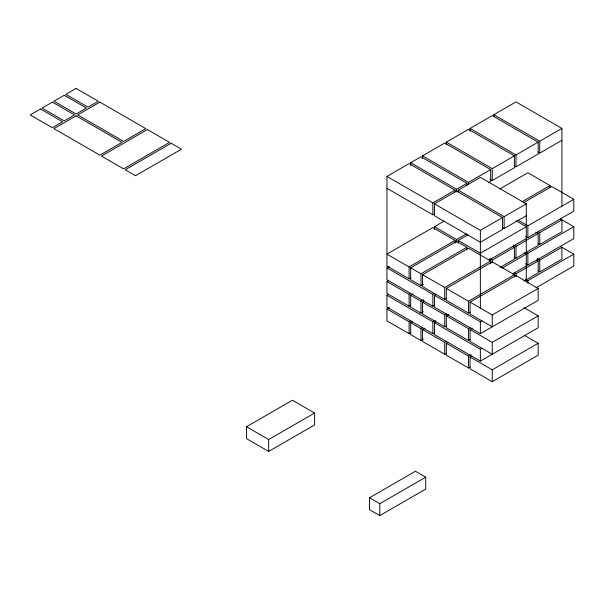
<?xml version="1.0" encoding="UTF-8"?>
<svg xmlns="http://www.w3.org/2000/svg" width="604" height="604" viewBox="0 0 604 604"><rect width="100%" height="100%" fill="white"/><g stroke="black" fill="none" stroke-linecap="round" stroke-linejoin="round"><path stroke-width="0.91" d="M410.712 277.893L409.097 278.822L386.93 266.024L386.93 176.421L409.097 163.616L455.023 190.132L455.023 191.959M410.682 165.443L410.682 162.703L420.98 156.761L466.9 183.276L466.9 186.017M422.558 158.588L422.558 155.847L444.733 143.042L490.659 169.558L490.659 181.449L488.281 182.816M446.318 144.877L446.318 142.129L468.485 129.332L514.412 155.847L514.412 167.731L492.245 180.536L489.821 179.139M470.071 131.159L470.071 128.418L492.245 115.613L538.164 142.129L538.164 154.02L515.997 166.817L514.381 165.889M493.823 116.527L493.823 114.7L515.997 101.902L561.924 128.418L561.924 206.138M386.93 176.421L432.857 202.936L455.023 190.132M410.682 162.703L456.609 189.218L466.9 183.276M422.558 155.847L468.485 182.363L490.659 169.558M446.318 142.129L492.245 168.644L514.412 155.847M470.071 128.418L515.997 154.934L538.164 142.129M493.823 114.7L539.75 141.215L561.924 128.418M434.435 203.85L456.609 191.045L502.536 217.561L502.536 229.452L480.361 242.249L434.435 215.734L434.435 203.85L480.361 230.366L502.536 217.561M458.194 191.959L458.194 190.132L480.361 177.334L526.288 203.85L526.288 281.562M386.93 188.305L432.857 214.82L434.435 213.907M538.141 152.17L539.75 153.106L561.924 140.302M434.435 229.452L434.435 226.704L444.106 221.124M499.674 189.044L527.873 172.759L550.048 185.564L550.048 187.391M434.435 305.337L432.857 306.251L386.93 279.735L386.93 267.851L389.301 266.477M455.023 240.422L432.857 227.617L386.93 254.133L409.097 266.938L455.023 240.422L455.023 243.163M434.435 226.704L456.609 239.509L466.28 233.922M521.848 201.842L550.048 185.564M410.712 305.322L409.097 306.251L386.93 293.453L386.93 281.57L388.538 280.633M423.396 284.288L420.98 285.677L410.682 279.735L410.682 267.851L456.609 241.336L466.9 247.278L466.9 250.018M458.194 243.163L458.194 240.422L467.858 234.843M523.426 202.755L551.626 186.477L573.8 199.275L573.8 211.166L527.873 237.682L525.495 236.307M458.194 190.132L504.121 216.647L526.288 203.85M410.682 267.851L420.98 273.793L466.9 247.278M434.435 332.766L432.857 333.68L386.93 307.164L386.93 295.281L388.515 294.367M446.341 298.467L444.733 299.395L422.558 286.598L422.558 274.707L468.485 248.191L490.659 260.996L490.659 263.737M502.505 227.602L504.121 228.531L526.288 215.734M386.93 281.57L409.097 294.367L410.712 293.438M518.375 220.309L527.873 225.79L573.8 199.275M410.712 332.751L409.097 333.68L386.93 320.883L386.93 308.999L389.346 307.602M423.396 311.717L420.98 313.114L410.682 307.164L410.682 295.281L413.098 293.884M489.225 259.992L526.288 238.595M410.682 295.281L420.98 301.222L423.396 299.826M386.93 267.851L432.857 294.367L434.435 293.453M422.558 274.707L444.733 287.512L490.659 260.996M489.821 258.686L492.245 260.082L514.412 247.278L514.412 259.169L500.157 267.391M513.581 244.967L515.997 246.364L538.164 233.567L538.164 245.451L515.997 258.248L514.381 257.319M538.141 231.717L539.75 232.653L561.924 219.848L561.924 231.732L539.75 244.537L538.141 243.608M446.341 325.896L444.733 326.824L422.558 314.027L422.558 302.136L424.174 301.207M538.164 288.425L492.245 314.941L492.245 326.824L470.071 314.027L470.071 302.136L515.997 275.62L538.164 288.425L538.164 300.309L480.361 333.68L434.435 307.164L434.435 295.281L436.02 294.367M470.101 312.177L468.485 313.106L446.318 300.309L446.318 288.425L492.245 261.909L514.412 274.707L514.412 276.534M386.93 308.999L409.097 321.796L410.712 320.867M502.12 268.093L526.288 254.133L523.917 252.766M526.288 252.306L527.873 253.219L573.8 226.704L573.8 238.595L527.873 265.111L525.495 263.737M423.396 339.146L420.98 340.543L410.682 334.593L410.682 322.71L412.298 321.781M246.5 426.749L292.427 400.233L314.601 413.03L314.601 424.914L268.674 451.43L246.5 438.632L246.5 426.749L268.674 439.546L314.601 413.03M512.592 273.929L526.288 266.024M410.682 322.71L420.98 328.651L422.589 327.723M386.93 295.281L432.857 321.796L435.227 320.422M422.558 302.136L444.733 314.941L446.341 314.012M446.318 288.425L468.485 301.222L514.412 274.707M514.381 272.865L515.997 273.793L538.164 260.996L538.164 272.88L523.917 281.109M537.334 258.686L539.75 260.082L561.924 247.278L561.924 259.169L539.75 271.966L538.141 271.037M446.341 353.325L444.733 354.254L422.558 341.456L422.558 329.565L424.974 328.176M523.917 307.625L538.164 315.854L538.164 327.738L480.361 361.109L434.435 334.593L434.435 322.71L436.02 321.796M470.101 339.607L468.485 340.543L446.318 327.738L446.318 315.854L448.734 314.457M525.495 279.282L527.873 280.649L573.8 254.141L573.8 266.024L535.929 287.889M422.558 329.565L444.733 342.37L446.341 341.441M446.318 315.854L468.485 328.651L470.101 327.723M434.435 295.281L480.361 321.796L481.947 320.883M470.101 367.036L468.485 367.972L446.318 355.167L446.318 343.283L447.926 342.355M538.164 315.854L492.245 342.37L492.245 354.254L470.071 341.456L470.071 329.565L472.487 328.176M446.318 343.283L468.485 356.081L470.901 354.691M434.435 322.71L480.361 349.225L481.947 348.312M524.71 335.514L538.164 343.283L538.164 355.167L492.245 381.683L470.071 368.885L470.071 356.994L471.679 356.066M470.071 356.994L492.245 369.799L538.164 343.283M369.505 497.756L415.431 471.241L425.722 477.19L425.722 489.074L379.795 515.589L369.505 509.648L369.505 497.756L379.795 503.698L425.722 477.19M560.308 218.92L573.8 226.704M515.997 220.762L526.288 226.704L480.361 253.219L458.194 240.422M535.748 232.17L538.164 233.567M560.308 246.349L573.8 254.141M512.804 246.349L514.412 247.278M536.556 260.067L538.164 260.996M470.071 302.136L492.245 314.941M470.071 329.565L492.245 342.37M539.75 141.215L539.75 153.106M539.75 232.653L539.75 244.537M539.75 260.082L539.75 271.966M527.873 225.79L527.873 237.682M527.873 253.219L527.873 265.111M527.873 280.649L527.873 283.397M515.997 154.934L515.997 166.817M515.997 246.364L515.997 258.248M515.997 273.793L515.997 276.534M504.121 216.647L504.121 228.531M492.245 168.644L492.245 180.536M492.245 260.082L492.245 262.823M492.245 369.799L492.245 381.683M480.361 230.366L480.361 308.078M480.361 321.796L480.361 333.68M480.361 349.225L480.361 361.109M468.485 182.363L468.485 184.19M468.485 301.222L468.485 313.106M468.485 328.651L468.485 340.543M468.485 356.081L468.485 367.972M456.609 189.218L456.609 191.959M456.609 239.509L456.609 242.249M444.733 287.512L444.733 299.395M444.733 314.941L444.733 326.824M444.733 342.37L444.733 354.254M432.857 202.936L432.857 214.82M432.857 294.367L432.857 306.251M432.857 321.796L432.857 333.68M420.98 273.793L420.98 285.677M420.98 301.222L420.98 313.114M420.98 328.651L420.98 340.543M409.097 266.938L409.097 278.822M409.097 294.367L409.097 306.251M409.097 321.796L409.097 333.68M379.795 503.698L379.795 515.589M268.674 439.546L268.674 451.43M40.491 108.984L30.2 114.926L52.374 127.731L62.665 121.782L40.491 108.984M52.374 102.129L42.076 108.071L64.251 120.868L74.541 114.926L52.374 102.129M64.251 95.266L53.952 101.215L76.127 114.013L86.417 108.071L64.251 95.266M76.127 88.41L65.836 94.352L88.003 107.157L98.301 101.215L76.127 88.41M76.127 115.84L53.952 128.644L99.879 155.16L122.053 142.355L76.127 115.84M99.879 102.129L77.712 114.926L123.639 141.442L145.806 128.644L99.879 102.129M147.391 129.558L101.464 156.074L123.639 168.871L169.565 142.355L147.391 129.558M171.143 143.269L125.217 169.784L135.515 175.726L181.442 149.211L171.143 143.269"/></g></svg>
